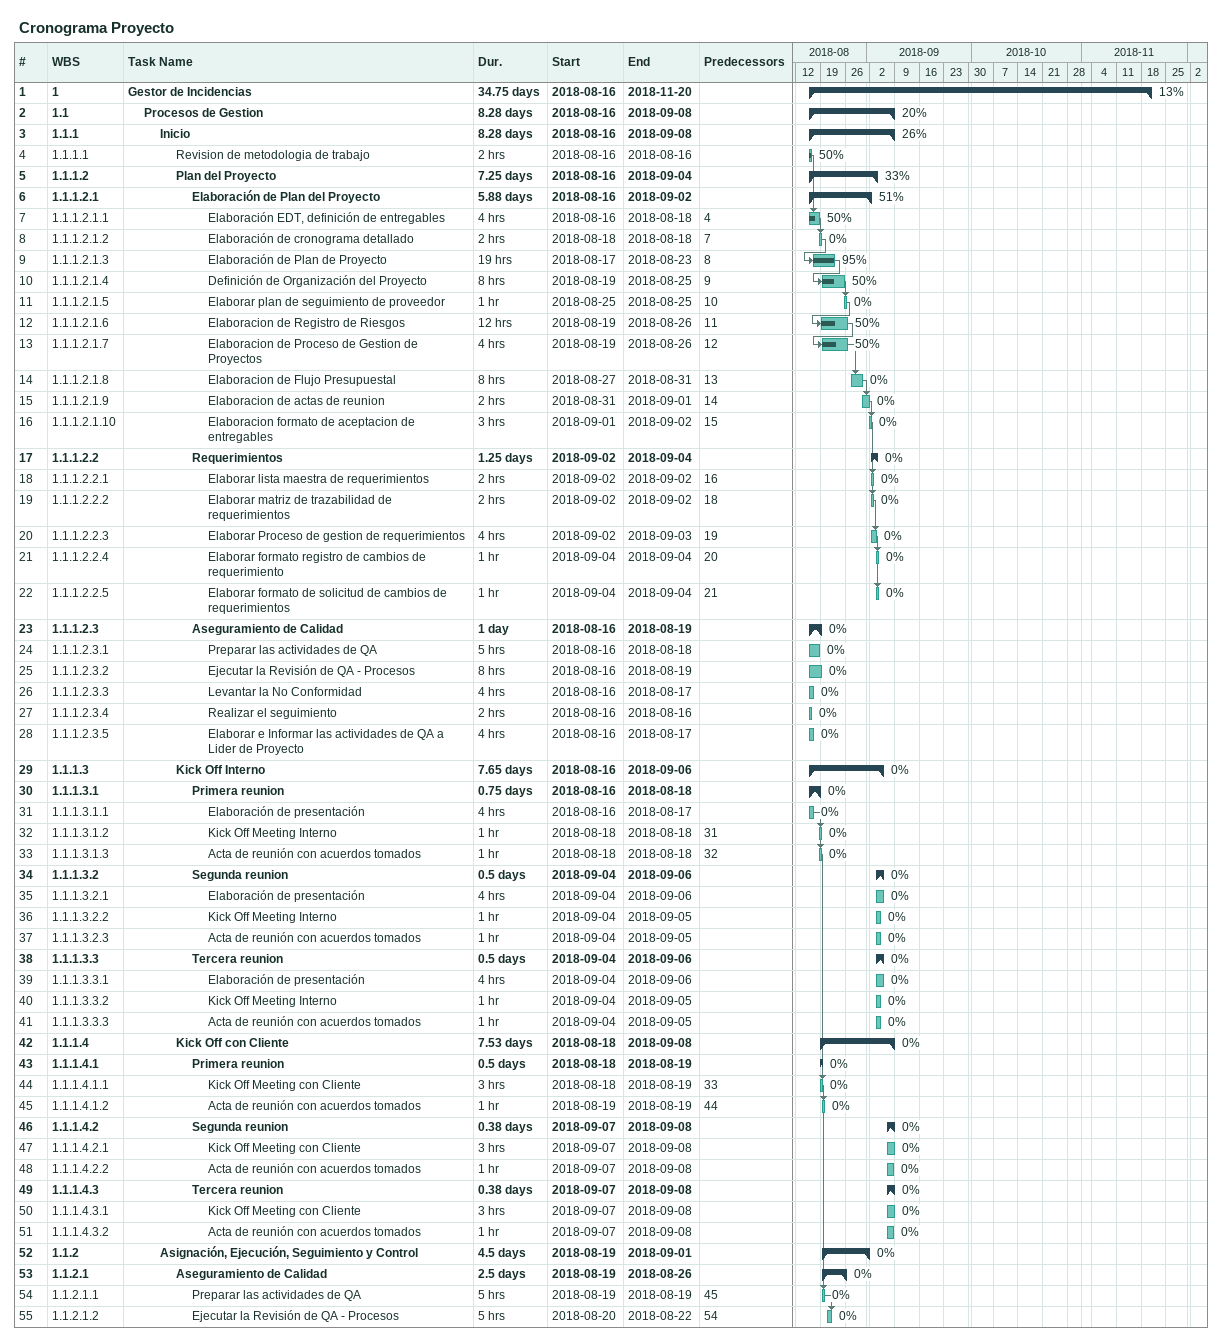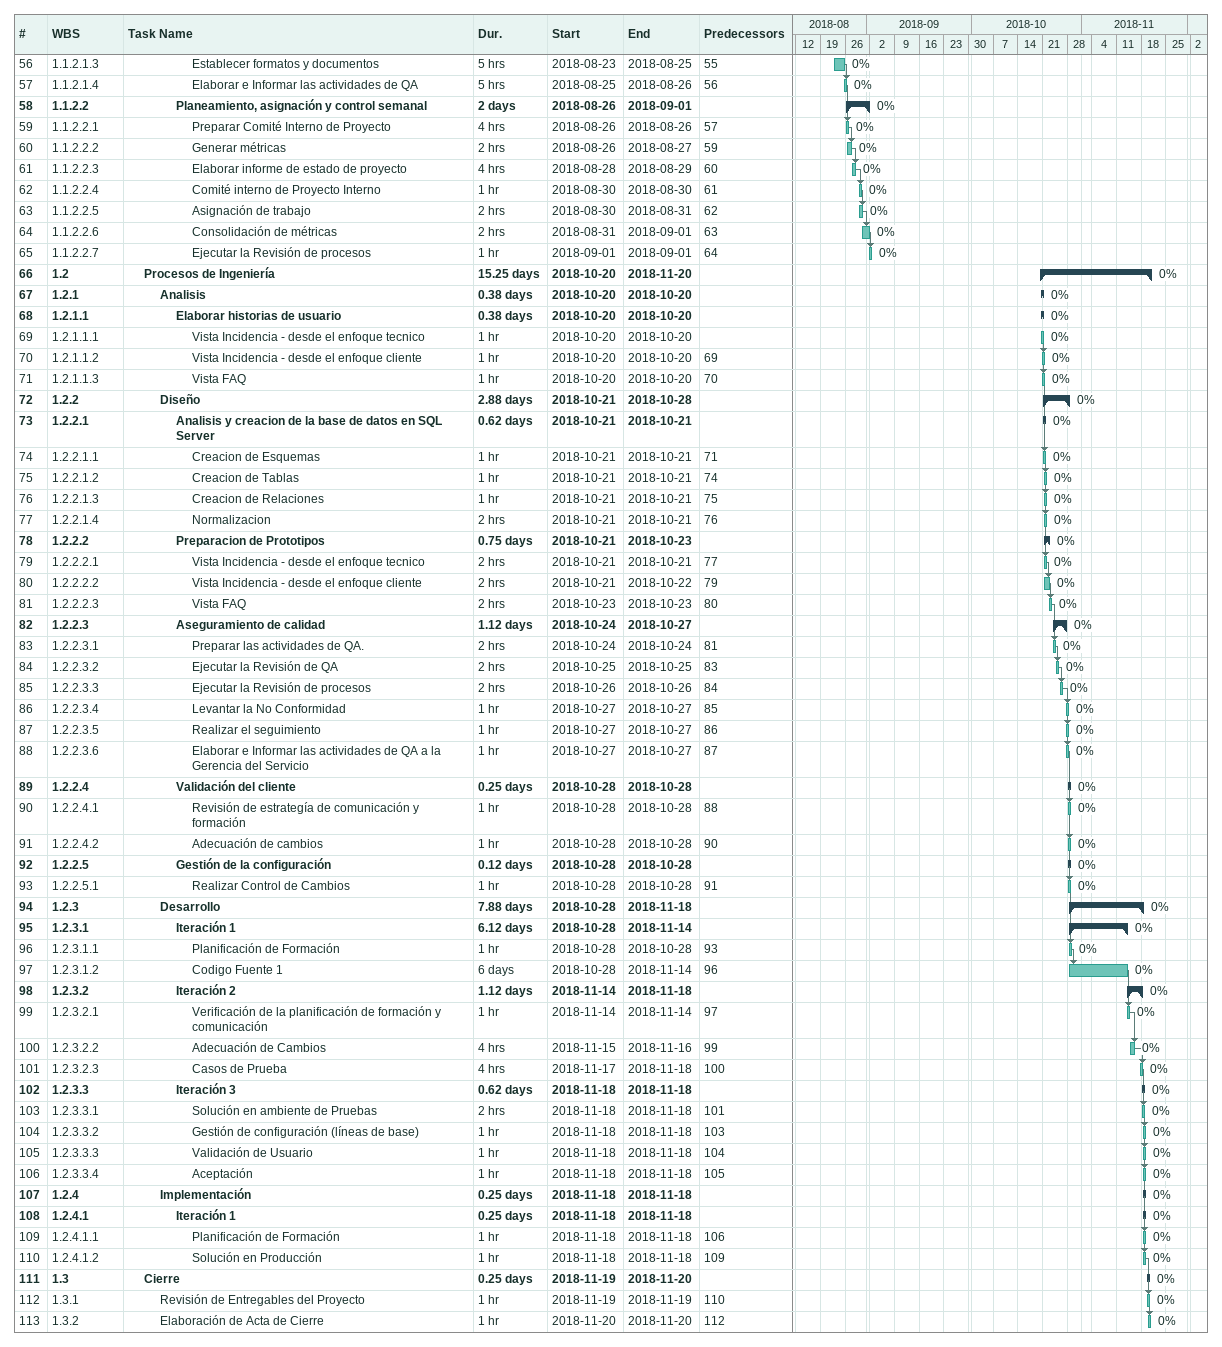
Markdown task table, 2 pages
Cronograma Proyecto

| ID | WBS | Task | Duration | Start | Finish | Predecessors | % complete |
|---|---|---|---|---|---|---|---|
| 1 | 1 | **Gestor de Incidencias** | 34.75d | 2018-08-16 | 2018-11-20 |  | 13 |
| 2 | 1.1 | **Procesos de Gestion** | 8.28d | 2018-08-16 | 2018-09-08 |  | 20 |
| 3 | 1.1.1 | **Inicio** | 8.28d | 2018-08-16 | 2018-09-08 |  | 26 |
| 4 | 1.1.1.1 | Revision de metodologia de trabajo | 2h | 2018-08-16 | 2018-08-16 |  | 50 |
| 5 | 1.1.1.2 | **Plan del Proyecto** | 7.25d | 2018-08-16 | 2018-09-04 |  | 33 |
| 6 | 1.1.1.2.1 | **Elaboración de Plan del Proyecto** | 5.88d | 2018-08-16 | 2018-09-02 |  | 51 |
| 7 | 1.1.1.2.1.1 | Elaboración EDT, definición de entregables | 4h | 2018-08-16 | 2018-08-18 | 4 | 50 |
| 8 | 1.1.1.2.1.2 | Elaboración de cronograma detallado | 2h | 2018-08-18 | 2018-08-18 | 7 | 0 |
| 9 | 1.1.1.2.1.3 | Elaboración de Plan de Proyecto | 19h | 2018-08-17 | 2018-08-23 | 8 | 95 |
| 10 | 1.1.1.2.1.4 | Definición de Organización del Proyecto | 8h | 2018-08-19 | 2018-08-25 | 9 | 50 |
| 11 | 1.1.1.2.1.5 | Elaborar plan de seguimiento de proveedor | 1h | 2018-08-25 | 2018-08-25 | 10 | 0 |
| 12 | 1.1.1.2.1.6 | Elaboracion de Registro de Riesgos | 12h | 2018-08-19 | 2018-08-26 | 11 | 50 |
| 13 | 1.1.1.2.1.7 | Elaboracion de Proceso de Gestion de Proyectos | 4h | 2018-08-19 | 2018-08-26 | 12 | 50 |
| 14 | 1.1.1.2.1.8 | Elaboracion de Flujo Presupuestal | 8h | 2018-08-27 | 2018-08-31 | 13 | 0 |
| 15 | 1.1.1.2.1.9 | Elaboracion de actas de reunion | 2h | 2018-08-31 | 2018-09-01 | 14 | 0 |
| 16 | 1.1.1.2.1.10 | Elaboracion formato de aceptacion de entregables | 3h | 2018-09-01 | 2018-09-02 | 15 | 0 |
| 17 | 1.1.1.2.2 | **Requerimientos** | 1.25d | 2018-09-02 | 2018-09-04 |  | 0 |
| 18 | 1.1.1.2.2.1 | Elaborar lista maestra de requerimientos | 2h | 2018-09-02 | 2018-09-02 | 16 | 0 |
| 19 | 1.1.1.2.2.2 | Elaborar matriz de trazabilidad de requerimientos | 2h | 2018-09-02 | 2018-09-02 | 18 | 0 |
| 20 | 1.1.1.2.2.3 | Elaborar Proceso de gestion de requerimientos | 4h | 2018-09-02 | 2018-09-03 | 19 | 0 |
| 21 | 1.1.1.2.2.4 | Elaborar formato registro de cambios de requerimiento | 1h | 2018-09-04 | 2018-09-04 | 20 | 0 |
| 22 | 1.1.1.2.2.5 | Elaborar formato de solicitud de cambios de requerimientos | 1h | 2018-09-04 | 2018-09-04 | 21 | 0 |
| 23 | 1.1.1.2.3 | **Aseguramiento de Calidad** | 1d | 2018-08-16 | 2018-08-19 |  | 0 |
| 24 | 1.1.1.2.3.1 | Preparar las actividades de QA | 5h | 2018-08-16 | 2018-08-18 |  | 0 |
| 25 | 1.1.1.2.3.2 | Ejecutar la Revisión de QA - Procesos | 8h | 2018-08-16 | 2018-08-19 |  | 0 |
| 26 | 1.1.1.2.3.3 | Levantar la No Conformidad | 4h | 2018-08-16 | 2018-08-17 |  | 0 |
| 27 | 1.1.1.2.3.4 | Realizar el seguimiento | 2h | 2018-08-16 | 2018-08-16 |  | 0 |
| 28 | 1.1.1.2.3.5 | Elaborar e Informar las actividades de QA a Lider de Proyecto | 4h | 2018-08-16 | 2018-08-17 |  | 0 |
| 29 | 1.1.1.3 | **Kick Off Interno** | 7.65d | 2018-08-16 | 2018-09-06 |  | 0 |
| 30 | 1.1.1.3.1 | **Primera reunion** | 0.75d | 2018-08-16 | 2018-08-18 |  | 0 |
| 31 | 1.1.1.3.1.1 | Elaboración de presentación | 4h | 2018-08-16 | 2018-08-17 |  | 0 |
| 32 | 1.1.1.3.1.2 | Kick Off Meeting Interno | 1h | 2018-08-18 | 2018-08-18 | 31 | 0 |
| 33 | 1.1.1.3.1.3 | Acta de reunión con acuerdos tomados | 1h | 2018-08-18 | 2018-08-18 | 32 | 0 |
| 34 | 1.1.1.3.2 | **Segunda reunion** | 0.5d | 2018-09-04 | 2018-09-06 |  | 0 |
| 35 | 1.1.1.3.2.1 | Elaboración de presentación | 4h | 2018-09-04 | 2018-09-06 |  | 0 |
| 36 | 1.1.1.3.2.2 | Kick Off Meeting Interno | 1h | 2018-09-04 | 2018-09-05 |  | 0 |
| 37 | 1.1.1.3.2.3 | Acta de reunión con acuerdos tomados | 1h | 2018-09-04 | 2018-09-05 |  | 0 |
| 38 | 1.1.1.3.3 | **Tercera reunion** | 0.5d | 2018-09-04 | 2018-09-06 |  | 0 |
| 39 | 1.1.1.3.3.1 | Elaboración de presentación | 4h | 2018-09-04 | 2018-09-06 |  | 0 |
| 40 | 1.1.1.3.3.2 | Kick Off Meeting Interno | 1h | 2018-09-04 | 2018-09-05 |  | 0 |
| 41 | 1.1.1.3.3.3 | Acta de reunión con acuerdos tomados | 1h | 2018-09-04 | 2018-09-05 |  | 0 |
| 42 | 1.1.1.4 | **Kick Off con Cliente** | 7.53d | 2018-08-18 | 2018-09-08 |  | 0 |
| 43 | 1.1.1.4.1 | **Primera reunion** | 0.5d | 2018-08-18 | 2018-08-19 |  | 0 |
| 44 | 1.1.1.4.1.1 | Kick Off Meeting con Cliente | 3h | 2018-08-18 | 2018-08-19 | 33 | 0 |
| 45 | 1.1.1.4.1.2 | Acta de reunión con acuerdos tomados | 1h | 2018-08-19 | 2018-08-19 | 44 | 0 |
| 46 | 1.1.1.4.2 | **Segunda reunion** | 0.38d | 2018-09-07 | 2018-09-08 |  | 0 |
| 47 | 1.1.1.4.2.1 | Kick Off Meeting con Cliente | 3h | 2018-09-07 | 2018-09-08 |  | 0 |
| 48 | 1.1.1.4.2.2 | Acta de reunión con acuerdos tomados | 1h | 2018-09-07 | 2018-09-08 |  | 0 |
| 49 | 1.1.1.4.3 | **Tercera reunion** | 0.38d | 2018-09-07 | 2018-09-08 |  | 0 |
| 50 | 1.1.1.4.3.1 | Kick Off Meeting con Cliente | 3h | 2018-09-07 | 2018-09-08 |  | 0 |
| 51 | 1.1.1.4.3.2 | Acta de reunión con acuerdos tomados | 1h | 2018-09-07 | 2018-09-08 |  | 0 |
| 52 | 1.1.2 | **Asignación, Ejecución, Seguimiento y Control** | 4.5d | 2018-08-19 | 2018-09-01 |  | 0 |
| 53 | 1.1.2.1 | **Aseguramiento de Calidad** | 2.5d | 2018-08-19 | 2018-08-26 |  | 0 |
| 54 | 1.1.2.1.1 | Preparar las actividades de QA | 5h | 2018-08-19 | 2018-08-19 | 45 | 0 |
| 55 | 1.1.2.1.2 | Ejecutar la Revisión de QA - Procesos | 5h | 2018-08-20 | 2018-08-22 | 54 | 0 |
| 56 | 1.1.2.1.3 | Establecer formatos y documentos | 5h | 2018-08-23 | 2018-08-25 | 55 | 0 |
| 57 | 1.1.2.1.4 | Elaborar e Informar las actividades de QA | 5h | 2018-08-25 | 2018-08-26 | 56 | 0 |
| 58 | 1.1.2.2 | **Planeamiento, asignación y control semanal** | 2d | 2018-08-26 | 2018-09-01 |  | 0 |
| 59 | 1.1.2.2.1 | Preparar Comité Interno de Proyecto | 4h | 2018-08-26 | 2018-08-26 | 57 | 0 |
| 60 | 1.1.2.2.2 | Generar métricas | 2h | 2018-08-26 | 2018-08-27 | 59 | 0 |
| 61 | 1.1.2.2.3 | Elaborar informe de estado de proyecto | 4h | 2018-08-28 | 2018-08-29 | 60 | 0 |
| 62 | 1.1.2.2.4 | Comité interno de Proyecto Interno | 1h | 2018-08-30 | 2018-08-30 | 61 | 0 |
| 63 | 1.1.2.2.5 | Asignación de trabajo | 2h | 2018-08-30 | 2018-08-31 | 62 | 0 |
| 64 | 1.1.2.2.6 | Consolidación de métricas | 2h | 2018-08-31 | 2018-09-01 | 63 | 0 |
| 65 | 1.1.2.2.7 | Ejecutar la Revisión de procesos | 1h | 2018-09-01 | 2018-09-01 | 64 | 0 |
| 66 | 1.2 | **Procesos de Ingeniería** | 15.25d | 2018-10-20 | 2018-11-20 |  | 0 |
| 67 | 1.2.1 | **Analisis** | 0.38d | 2018-10-20 | 2018-10-20 |  | 0 |
| 68 | 1.2.1.1 | **Elaborar historias de usuario** | 0.38d | 2018-10-20 | 2018-10-20 |  | 0 |
| 69 | 1.2.1.1.1 | Vista Incidencia - desde el enfoque tecnico | 1h | 2018-10-20 | 2018-10-20 |  | 0 |
| 70 | 1.2.1.1.2 | Vista Incidencia - desde el enfoque cliente | 1h | 2018-10-20 | 2018-10-20 | 69 | 0 |
| 71 | 1.2.1.1.3 | Vista FAQ | 1h | 2018-10-20 | 2018-10-20 | 70 | 0 |
| 72 | 1.2.2 | **Diseño** | 2.88d | 2018-10-21 | 2018-10-28 |  | 0 |
| 73 | 1.2.2.1 | **Analisis y creacion de la base de datos en SQL Server** | 0.62d | 2018-10-21 | 2018-10-21 |  | 0 |
| 74 | 1.2.2.1.1 | Creacion de Esquemas | 1h | 2018-10-21 | 2018-10-21 | 71 | 0 |
| 75 | 1.2.2.1.2 | Creacion de Tablas | 1h | 2018-10-21 | 2018-10-21 | 74 | 0 |
| 76 | 1.2.2.1.3 | Creacion de Relaciones | 1h | 2018-10-21 | 2018-10-21 | 75 | 0 |
| 77 | 1.2.2.1.4 | Normalizacion | 2h | 2018-10-21 | 2018-10-21 | 76 | 0 |
| 78 | 1.2.2.2 | **Preparacion de Prototipos** | 0.75d | 2018-10-21 | 2018-10-23 |  | 0 |
| 79 | 1.2.2.2.1 | Vista Incidencia - desde el enfoque tecnico | 2h | 2018-10-21 | 2018-10-21 | 77 | 0 |
| 80 | 1.2.2.2.2 | Vista Incidencia - desde el enfoque cliente | 2h | 2018-10-21 | 2018-10-22 | 79 | 0 |
| 81 | 1.2.2.2.3 | Vista FAQ | 2h | 2018-10-23 | 2018-10-23 | 80 | 0 |
| 82 | 1.2.2.3 | **Aseguramiento de calidad** | 1.12d | 2018-10-24 | 2018-10-27 |  | 0 |
| 83 | 1.2.2.3.1 | Preparar las actividades de QA. | 2h | 2018-10-24 | 2018-10-24 | 81 | 0 |
| 84 | 1.2.2.3.2 | Ejecutar la Revisión de QA | 2h | 2018-10-25 | 2018-10-25 | 83 | 0 |
| 85 | 1.2.2.3.3 | Ejecutar la Revisión de procesos | 2h | 2018-10-26 | 2018-10-26 | 84 | 0 |
| 86 | 1.2.2.3.4 | Levantar la No Conformidad | 1h | 2018-10-27 | 2018-10-27 | 85 | 0 |
| 87 | 1.2.2.3.5 | Realizar el seguimiento | 1h | 2018-10-27 | 2018-10-27 | 86 | 0 |
| 88 | 1.2.2.3.6 | Elaborar e Informar las actividades de QA a la Gerencia del Servicio | 1h | 2018-10-27 | 2018-10-27 | 87 | 0 |
| 89 | 1.2.2.4 | **Validación del cliente** | 0.25d | 2018-10-28 | 2018-10-28 |  | 0 |
| 90 | 1.2.2.4.1 | Revisión de estrategía de comunicación y formación | 1h | 2018-10-28 | 2018-10-28 | 88 | 0 |
| 91 | 1.2.2.4.2 | Adecuación de cambios | 1h | 2018-10-28 | 2018-10-28 | 90 | 0 |
| 92 | 1.2.2.5 | **Gestión de la configuración** | 0.12d | 2018-10-28 | 2018-10-28 |  | 0 |
| 93 | 1.2.2.5.1 | Realizar Control de Cambios | 1h | 2018-10-28 | 2018-10-28 | 91 | 0 |
| 94 | 1.2.3 | **Desarrollo** | 7.88d | 2018-10-28 | 2018-11-18 |  | 0 |
| 95 | 1.2.3.1 | **Iteración 1** | 6.12d | 2018-10-28 | 2018-11-14 |  | 0 |
| 96 | 1.2.3.1.1 | Planificación de Formación | 1h | 2018-10-28 | 2018-10-28 | 93 | 0 |
| 97 | 1.2.3.1.2 | Codigo Fuente 1 | 6d | 2018-10-28 | 2018-11-14 | 96 | 0 |
| 98 | 1.2.3.2 | **Iteración 2** | 1.12d | 2018-11-14 | 2018-11-18 |  | 0 |
| 99 | 1.2.3.2.1 | Verificación de la planificación de formación y comunicación | 1h | 2018-11-14 | 2018-11-14 | 97 | 0 |
| 100 | 1.2.3.2.2 | Adecuación de Cambios | 4h | 2018-11-15 | 2018-11-16 | 99 | 0 |
| 101 | 1.2.3.2.3 | Casos de Prueba | 4h | 2018-11-17 | 2018-11-18 | 100 | 0 |
| 102 | 1.2.3.3 | **Iteración 3** | 0.62d | 2018-11-18 | 2018-11-18 |  | 0 |
| 103 | 1.2.3.3.1 | Solución en ambiente de Pruebas | 2h | 2018-11-18 | 2018-11-18 | 101 | 0 |
| 104 | 1.2.3.3.2 | Gestión de configuración (líneas de base) | 1h | 2018-11-18 | 2018-11-18 | 103 | 0 |
| 105 | 1.2.3.3.3 | Validación de Usuario | 1h | 2018-11-18 | 2018-11-18 | 104 | 0 |
| 106 | 1.2.3.3.4 | Aceptación | 1h | 2018-11-18 | 2018-11-18 | 105 | 0 |
| 107 | 1.2.4 | **Implementación** | 0.25d | 2018-11-18 | 2018-11-18 |  | 0 |
| 108 | 1.2.4.1 | **Iteración 1** | 0.25d | 2018-11-18 | 2018-11-18 |  | 0 |
| 109 | 1.2.4.1.1 | Planificación de Formación | 1h | 2018-11-18 | 2018-11-18 | 106 | 0 |
| 110 | 1.2.4.1.2 | Solución en Producción | 1h | 2018-11-18 | 2018-11-18 | 109 | 0 |
| 111 | 1.3 | **Cierre** | 0.25d | 2018-11-19 | 2018-11-20 |  | 0 |
| 112 | 1.3.1 | Revisión de Entregables del Proyecto | 1h | 2018-11-19 | 2018-11-19 | 110 | 0 |
| 113 | 1.3.2 | Elaboración de Acta de Cierre | 1h | 2018-11-20 | 2018-11-20 | 112 | 0 |
